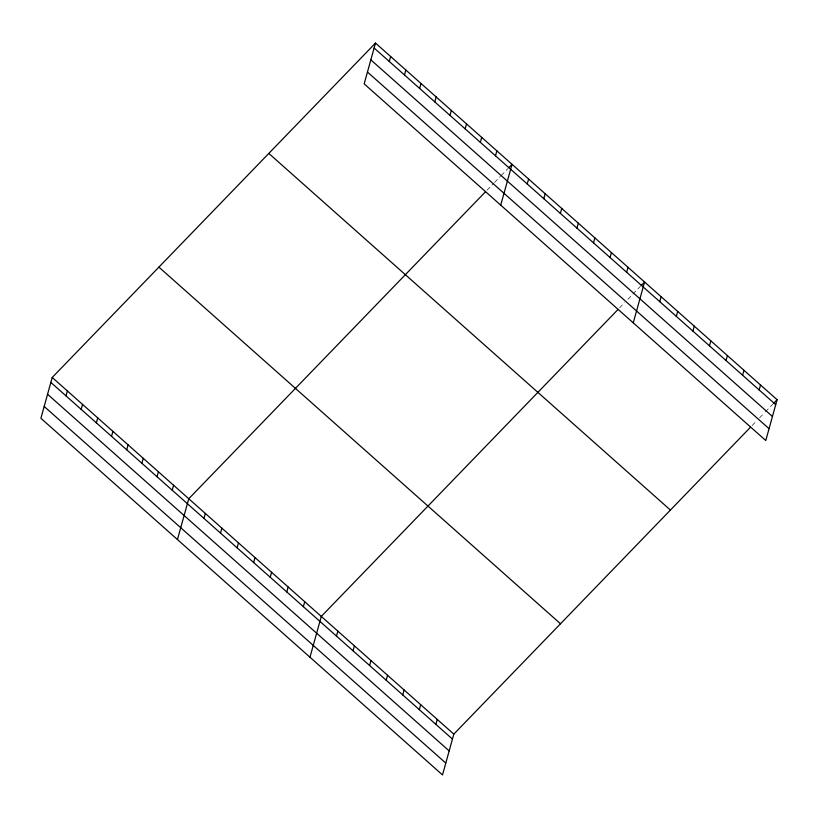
<?xml version="1.0" encoding="UTF-8"?>
<svg xmlns="http://www.w3.org/2000/svg" width="818" height="818" viewBox="0 0 818 818"><rect width="100%" height="100%" fill="white"/><g stroke="black" fill="none" stroke-linecap="round" stroke-linejoin="round"><path stroke-width="0.61" stroke-dasharray="4.09 3.07" d="M487.037 190.185L493.704 183.293M494.542 182.424L500.371 176.391M501.209 175.533L507.876 168.631M619.563 307.875L624.563 302.711M627.897 299.255L631.24 295.809M632.907 294.081L640.402 286.331M752.1 425.575L756.261 421.26M759.595 417.814L763.767 413.499M765.433 411.781L772.928 404.02"/><path stroke-width="1.23" d="M375.493 43.068L364.174 83.876L765.781 440.524L777.1 399.705L375.493 43.068L52.219 377.476L40.9 418.295L442.507 774.932L453.826 734.124L750.433 427.293M66.023 395.902L67.393 390.953M81.187 409.368L82.567 404.429M96.36 422.845L97.731 417.896M111.534 436.321L112.904 431.372M126.708 449.788L128.078 444.849M141.872 463.264L143.252 458.315M157.046 476.741L158.416 471.792M172.22 490.207L173.59 485.268M177.445 539.553L188.764 498.735L485.371 191.913M203.958 518.397L205.328 513.448M220.523 533.111L221.893 528.162M237.087 547.815L238.467 542.876M389.296 61.483L390.667 56.534M253.652 562.528L255.032 557.579M404.47 74.959L405.84 70.011M270.226 577.242L271.596 572.293M419.644 88.436L421.014 83.487M286.791 591.956L288.161 587.007M434.808 101.902L436.188 96.953M303.355 606.67L304.725 601.721M449.982 115.379L451.352 110.43M309.971 657.243L321.29 616.424L617.897 309.603M465.156 128.855L466.526 123.907M336.484 636.087L337.854 631.138M480.33 142.322L481.7 137.373M353.049 650.801L354.429 645.852M495.493 155.798L496.874 150.849M369.624 665.515L370.994 660.566M500.718 205.134L512.037 164.326L508.704 167.772M386.188 680.218L387.558 675.279M527.232 183.978L528.612 179.04M402.753 694.932L404.123 689.983M543.806 198.692L545.177 193.743M419.317 709.646L420.687 704.697M560.371 213.406L561.741 208.457M435.882 724.359L437.252 719.411M576.935 228.12L578.306 223.171M593.5 242.823L594.87 237.885M610.064 257.537L611.435 252.588M626.629 272.251L628.009 267.302M633.255 322.834L644.574 282.016L641.24 285.462M659.768 301.678L661.138 296.729M676.333 316.382L677.703 311.433M692.897 331.096L694.267 326.147M709.462 345.809L710.832 340.861M726.026 360.523L727.406 355.574M742.591 375.227L743.971 370.288M759.165 389.941L760.535 384.992M773.767 403.151L777.1 399.705M374.123 48.017L775.73 404.654M370.84 59.847L772.448 416.495M367.456 72.045L769.063 428.683M268.815 153.426L670.423 510.064M158.897 267.118L560.504 623.766M52.219 377.476L453.826 734.124M50.849 382.425L452.446 739.073M47.567 394.266L449.164 750.904M44.182 406.454L445.79 763.102"/></g></svg>
